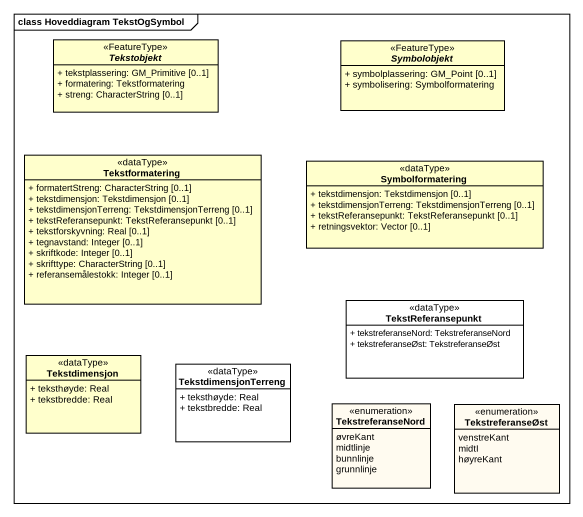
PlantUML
@startuml
mainframe class Hoveddiagram TekstOgSymbol
hide circle
hide empty members
skinparam classAttributeIconSize 0
abstract class Tekstobjekt <<FeatureType>> {
  + tekstplassering: GM_Primitive [0..1]
  + formatering: Tekstformatering
  + streng: CharacterString [0..1]
}
abstract class Symbolobjekt <<FeatureType>> {
  + symbolplassering: GM_Point [0..1]
  + symbolisering: Symbolformatering
}
class Tekstformatering <<dataType>> {
  + formatertStreng: CharacterString [0..1]
  + tekstdimensjon: Tekstdimensjon [0..1]
  + tekstdimensjonTerreng: TekstdimensjonTerreng [0..1]
  + tekstReferansepunkt: TekstReferansepunkt [0..1]
  + tekstforskyvning: Real [0..1]
  + tegnavstand: Integer [0..1]
  + skriftkode: Integer [0..1]
  + skrifttype: CharacterString [0..1]
  + referansemålestokk: Integer [0..1]
}
class Symbolformatering <<dataType>> {
  + tekstdimensjon: Tekstdimensjon [0..1]
  + tekstdimensjonTerreng: TekstdimensjonTerreng [0..1]
  + tekstReferansepunkt: TekstReferansepunkt [0..1]
  + retningsvektor: Vector [0..1]
}
class TekstReferansepunkt <<dataType>> #FFFFFF {
  + tekstreferanseNord: TekstreferanseNord
  + tekstreferanseØst: TekstreferanseØst
}
class Tekstdimensjon <<dataType>> {
  + teksthøyde: Real
  + tekstbredde: Real
}
class TekstdimensjonTerreng <<dataType>> #FFFFFF {
  + teksthøyde: Real
  + tekstbredde: Real
}
enum TekstreferanseNord #FFFBF0 {
  øvreKant
  midtlinje
  bunnlinje
  grunnlinje
}
enum TekstreferanseØst #FFFBF0 {
  venstreKant
  midtI
  høyreKant
}
@enduml
